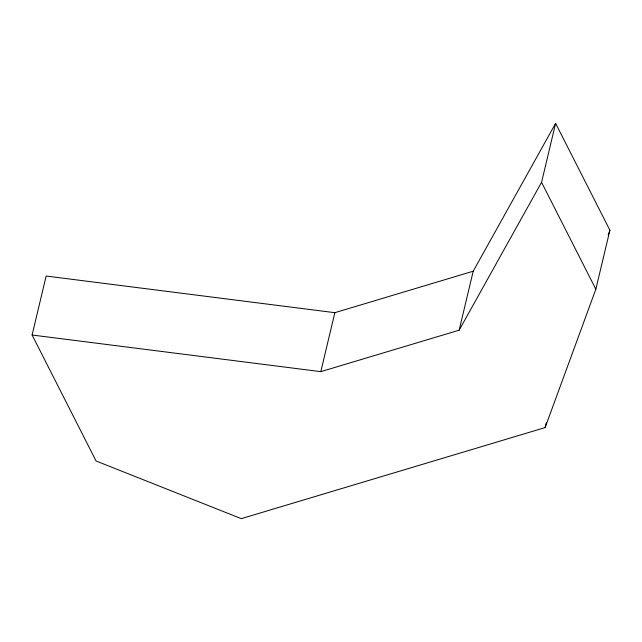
<?xml version="1.0" encoding="UTF-8"?>
<svg xmlns="http://www.w3.org/2000/svg" width="642" height="642" viewBox="0 0 642 642"><rect width="100%" height="100%" fill="white"/><g stroke="black" fill="none" stroke-linecap="round" stroke-linejoin="round"><path stroke-width="0.96" d="M32.1 335.012L46.152 276.044L334.859 312.678L473.21 271.213L555.611 123.352L609.9 230.245L595.848 289.213L545.114 427.588L241.28 518.648L96.091 461.004L32.1 335.012L320.807 371.646L459.158 330.181L541.559 182.328L555.611 123.352M320.807 371.646L334.859 312.678M459.158 330.181L473.21 271.213M545.114 427.588L546.27 422.749M608.175 234.948L609.9 230.245M541.559 182.328L595.848 289.213"/></g></svg>
